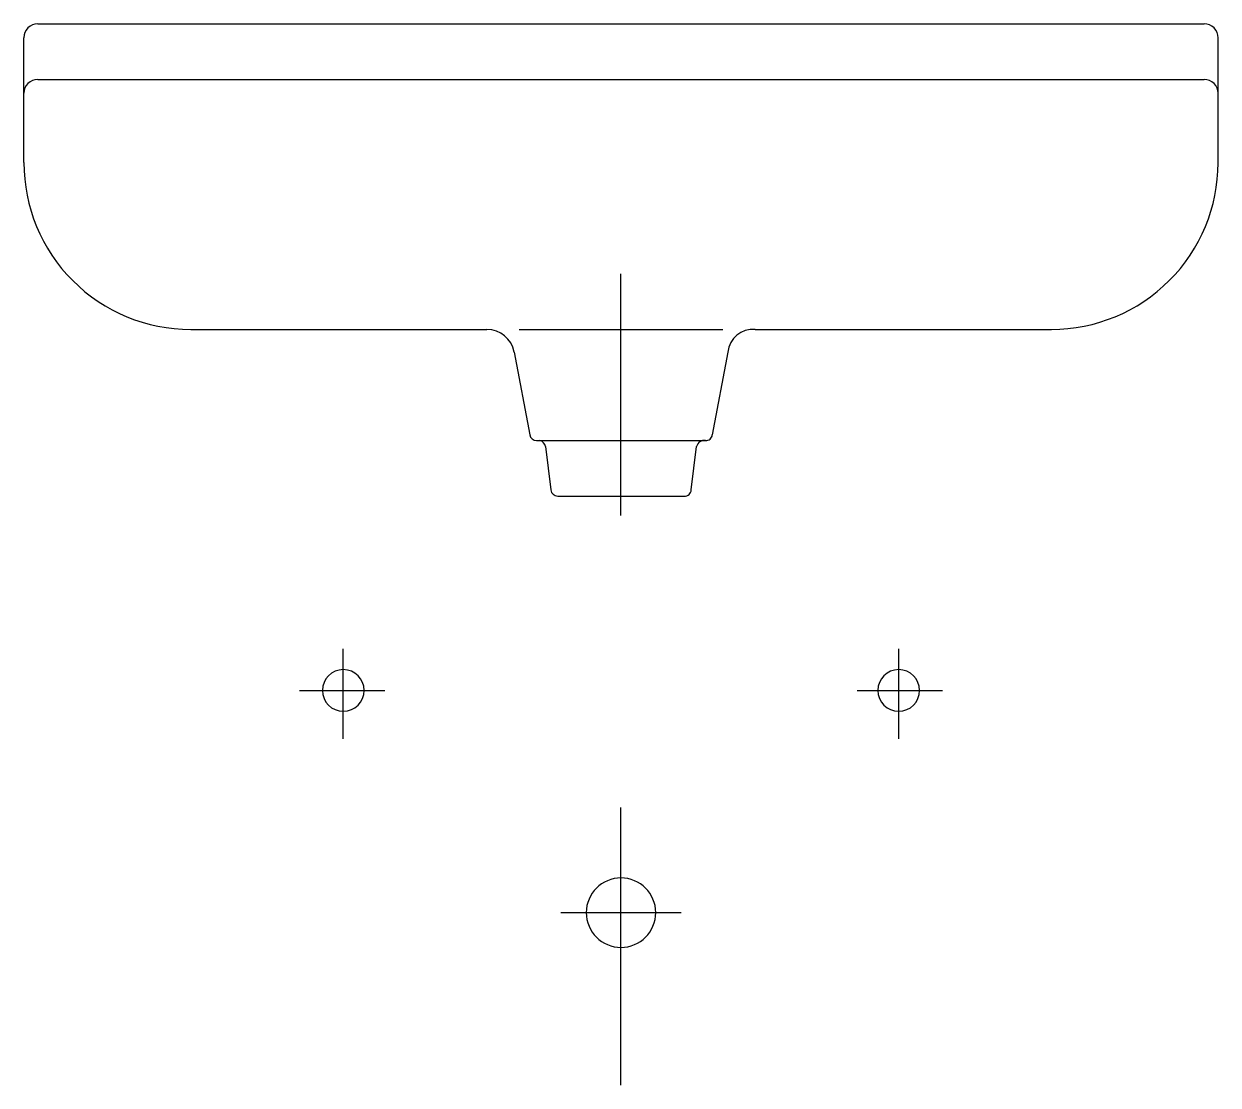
# Model space of a CAD drawing. Extents: x -1004.809 to -1004.379, y 890.882 to 891.264.
import ezdxf

# ---------------------------------------------------------------- set-up
doc = ezdxf.new("R2010")
doc.units = 0
doc.header["$LTSCALE"] = 0.2
doc.header["$MEASUREMENT"] = 0
doc.linetypes.add('AXES', pattern=[0.5400000065565109, 0.300000011920929, -0.07999999821186066, 0.07999999821186066, -0.07999999821186066])
doc.linetypes.add('CONTINU', pattern=[0])
doc.layers.get('0').update_dxf_attribs({"linetype": 'CONTINUOUS'})
doc.layers.add('DECA_EIXOS', color=5, linetype='AXES')

msp = doc.modelspace()

# ---------------------------------------------------------------- linework, layer by layer
at = {"linetype": 'CONTINUOUS'}
for p, q in [((-1004.545392865363, 891.1541412419006), (-1004.438692103716, 891.1541411632226)), ((-1004.555221604112, 891.1459842420358), (-1004.560809847488, 891.1161806310591))]:
    msp.add_line(p, q, dxfattribs=at)
at = {"linetype": 'CONTINU'}
for points in [[(-1004.803692269032, 891.2641411894222, 0.4142058401781216), (-1004.808692196799, 891.259141393478)], [(-1004.378692100128, 891.2591412285936, 0.4200524455287), (-1004.383692027897, 891.2641411894222)], [(-1004.803692269032, 891.2441412733069, 0.4142058401781216), (-1004.808692292167, 891.2391413819978)], [(-1004.378692100128, 891.239141217111, 0.4142154989969148), (-1004.383692027897, 891.2441411779395)], [(-1004.808692271903, 891.2142088941014, 0.4148742711739906), (-1004.748624579171, 891.1541412013694)], [(-1004.632162764819, 891.1459841894149, 0.3628368599437897), (-1004.641991431566, 891.1541411614343)], [(-1004.545392865363, 891.1541412419006, 0.4091148138405965), (-1004.555221604112, 891.1459842420358)], [(-1004.626574510756, 891.116180524647, 0.3774773631350947), (-1004.624117275796, 891.114141138469)], [(-1004.563267021133, 891.1141412183392, 0.4185882806307109), (-1004.560809847488, 891.1161806310591)], [(-1004.620918353214, 891.1119512643193, 0.3094971696163059), (-1004.622933333216, 891.114141140023, 0.3094971696163059)], [(-1004.563267021133, 891.1141412183392, 0.4117743462345359), (-1004.56646575525, 891.1119512702136)], [(-1004.618965830643, 891.0963311560106, 0.3782509810322056), (-1004.616485130301, 891.0941411719879)], [(-1004.57089901404, 891.0941412068565, 0.4292667976523938), (-1004.568416721349, 891.0963444690162)], [(-1004.693692205878, 891.0316411107725, 0.9999999999999999), (-1004.693692205878, 891.0166411426917)], [(-1004.693692205878, 891.0166411426917, 0.9999999999999999), (-1004.693692205878, 891.0316411107725)], [(-1004.493691936079, 891.03164120614, 0.9999999999999999), (-1004.493691936079, 891.0166410473242)], [(-1004.493691936079, 891.0166410473242, 0.9999999999999999), (-1004.493691936079, 891.03164120614)], [(-1004.593692148464, 890.9566410879781, 0.9999999999999999), (-1004.593692148464, 890.9316410736249)], [(-1004.593692148464, 890.9316410736249, 0.9999999999999999), (-1004.593692148464, 890.9566410879781)]]:
    msp.add_lwpolyline(points, format="xyb", dxfattribs=at)
for points in [[(-1004.803692269032, 891.2641411894222), (-1004.383692027897, 891.2641411894222)], [(-1004.808692271903, 891.2142088941014), (-1004.808692196799, 891.259141393478)], [(-1004.378691986879, 891.2141413868161), (-1004.378692100128, 891.2591412285936)], [(-1004.803692269032, 891.2441412733069), (-1004.383692027897, 891.2441411779395)], [(-1004.748624579171, 891.1541412013694), (-1004.641991431566, 891.1541411614343)], [(-1004.630414276481, 891.1541412013694), (-1004.556970020448, 891.1541412013694)], [(-1004.632162764819, 891.1459841894149), (-1004.626574510756, 891.116180524647)], [(-1004.624117275796, 891.114141138469), (-1004.563267021133, 891.1141412183392)], [(-1004.620918353214, 891.1119512643193), (-1004.618965830643, 891.0963311560106)], [(-1004.568416721349, 891.0963444690162), (-1004.56646575525, 891.1119512702136)], [(-1004.616485130301, 891.0941411719879), (-1004.57089901404, 891.0941412068565)]]:
    msp.add_lwpolyline(points, dxfattribs=at)
at = {"linetype": 'CONTINUOUS'}
msp.add_arc((-1004.438692059474, 891.2141412358174), 0.06000007259479043, 269.9999577517, 0.0001441930047565059, dxfattribs=at)
at = {"layer": 'DECA_EIXOS'}
for points in [[(-1004.593692148464, 891.0871720161917), (-1004.593692148464, 891.1741412128521)], [(-1004.693692205878, 891.0067856175002), (-1004.693692205878, 891.0391411353442)], [(-1004.493691936079, 891.0067856175002), (-1004.493691936079, 891.0391411353442)], [(-1004.709495742783, 891.0241411267322), (-1004.678692197266, 891.0241411267322)], [(-1004.593692148464, 890.8820500760673), (-1004.593692148464, 891.0212512630125)], [(-1004.508692099663, 891.0241411267322), (-1004.47788840275, 891.0241411267322)], [(-1004.61540892729, 890.9441410808015), (-1004.571975369639, 890.9441410808015)]]:
    msp.add_lwpolyline(points, dxfattribs=at)

doc.saveas('drawing.dxf')
